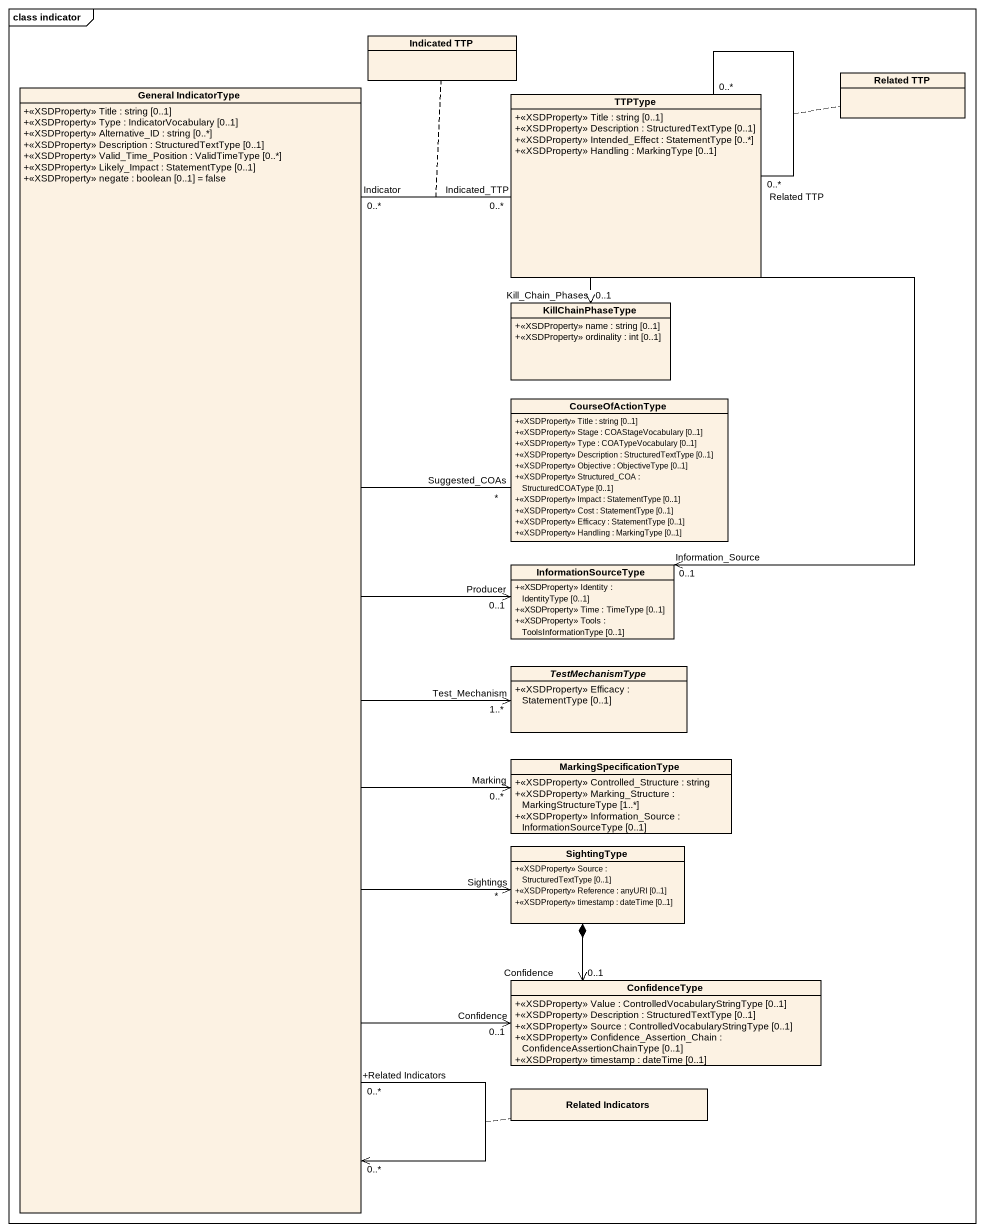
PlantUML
@startuml
mainframe class indicator
hide circle
hide empty members
skinparam classAttributeIconSize 0
class "Indicated TTP" as Indicated_TTP
class "General IndicatorType" as General_IndicatorType {
  +<<XSDProperty>> Title : string [0..1]
  +<<XSDProperty>> Type : IndicatorVocabulary [0..1]
  +<<XSDProperty>> Alternative_ID : string [0..*]
  +<<XSDProperty>> Description : StructuredTextType [0..1]
  +<<XSDProperty>> Valid_Time_Position : ValidTimeType [0..*]
  +<<XSDProperty>> Likely_Impact : StatementType [0..1]
  +<<XSDProperty>> negate : boolean [0..1] = false
}
class "Related TTP" as Related_TTP
class TTPType {
  +<<XSDProperty>> Title : string [0..1]
  +<<XSDProperty>> Description : StructuredTextType [0..1]
  +<<XSDProperty>> Intended_Effect : StatementType [0..*]
  +<<XSDProperty>> Handling : MarkingType [0..1]
}
class KillChainPhaseType {
  +<<XSDProperty>> name : string [0..1]
  +<<XSDProperty>> ordinality : int [0..1]
}
class CourseOfActionType {
  +<<XSDProperty>> Title : string [0..1]
  +<<XSDProperty>> Stage : COAStageVocabulary [0..1]
  +<<XSDProperty>> Type : COATypeVocabulary [0..1]
  +<<XSDProperty>> Description : StructuredTextType [0..1]
  +<<XSDProperty>> Objective : ObjectiveType [0..1]
  +<<XSDProperty>> Structured_COA : StructuredCOAType [0..1]
  +<<XSDProperty>> Impact : StatementType [0..1]
  +<<XSDProperty>> Cost : StatementType [0..1]
  +<<XSDProperty>> Efficacy : StatementType [0..1]
  +<<XSDProperty>> Handling : MarkingType [0..1]
}
class InformationSourceType {
  +<<XSDProperty>> Identity : IdentityType [0..1]
  +<<XSDProperty>> Time : TimeType [0..1]
  +<<XSDProperty>> Tools : ToolsInformationType [0..1]
}
abstract class TestMechanismType {
  +<<XSDProperty>> Efficacy : StatementType [0..1]
}
class MarkingSpecificationType {
  +<<XSDProperty>> Controlled_Structure : string
  +<<XSDProperty>> Marking_Structure : MarkingStructureType [1..*]
  +<<XSDProperty>> Information_Source : InformationSourceType [0..1]
}
class SightingType {
  +<<XSDProperty>> Source : StructuredTextType [0..1]
  +<<XSDProperty>> Reference : anyURI [0..1]
  +<<XSDProperty>> timestamp : dateTime [0..1]
}
class ConfidenceType {
  +<<XSDProperty>> Value : ControlledVocabularyStringType [0..1]
  +<<XSDProperty>> Description : StructuredTextType [0..1]
  +<<XSDProperty>> Source : ControlledVocabularyStringType [0..1]
  +<<XSDProperty>> Confidence_Assertion_Chain : ConfidenceAssertionChainType [0..1]
  +<<XSDProperty>> timestamp : dateTime [0..1]
}
class "Related Indicators" as Related_Indicators
General_IndicatorType "0..*" <-- "+Related Indicators\n0..*" General_IndicatorType
(General_IndicatorType, General_IndicatorType) .. Related_Indicators
TTPType "Indicated_TTP\n0..*" -- "0..*\nIndicator" General_IndicatorType
(TTPType, General_IndicatorType) .. Indicated_TTP
TTPType "Related TTP\n0..*" -- "0..*" TTPType
(TTPType, TTPType) .. Related_TTP
KillChainPhaseType "Kill_Chain_Phases\n0..1" <-up- TTPType
CourseOfActionType "Suggested_COAs\n*" -left- General_IndicatorType
InformationSourceType "Producer\n0..1" <-left- General_IndicatorType
InformationSourceType "Information_Source\n0..1" <-up- TTPType
TestMechanismType "Test_Mechanism\n1..*" <-left- General_IndicatorType
MarkingSpecificationType "Marking\n0..*" <-left- General_IndicatorType
SightingType "Sightings\n*" <-left- General_IndicatorType
ConfidenceType "Confidence\n0..1" <-up- General_IndicatorType
ConfidenceType "Confidence\n0..1" <-up-* SightingType
@enduml
